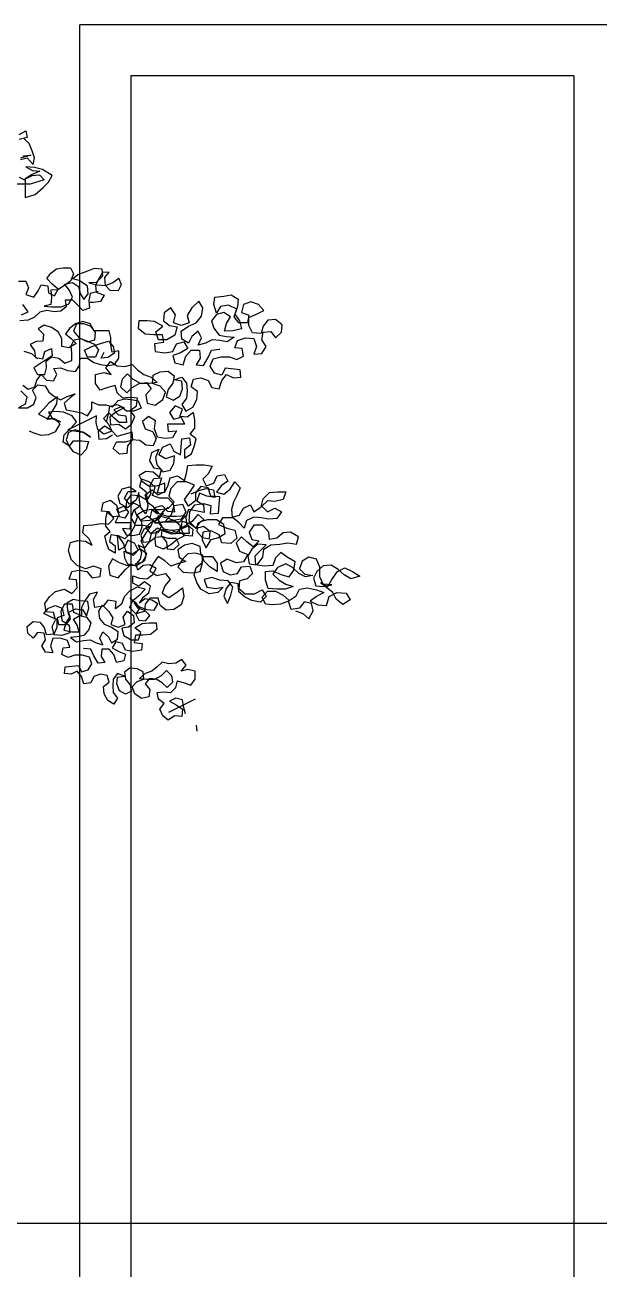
# Model space of a CAD drawing. Header units: millimetres. Extents: x 2002 to 2114, y 811 to 859.
# Drawn here: x 2028.557 to 2029.348, y 818.374 to 820.087 of the extents above; entities that cross this region are included whole.
import ezdxf

# ---------------------------------------------------------------- set-up
doc = ezdxf.new("R2010")
doc.units = ezdxf.units.MM
doc.header["$LTSCALE"] = 0.04
doc.layers.add('0-2', color=1, linetype='Continuous')
doc.layers.add('0_Architettonico', color=8, linetype='Continuous')

msp = doc.modelspace()

# ---------------------------------------------------------------- linework, layer by layer
at = {"layer": '0-2'}
for p, q in [((2028.6331, 817.5869), (2028.6331, 820.0869)), ((2030.1331, 820.0869), (2028.6331, 820.0869)), ((2028.7031, 820.0169), (2028.7031, 817.5869)), ((2029.3131, 820.0169), (2028.7031, 820.0169)), ((2029.3131, 820.0169), (2029.3131, 817.5869)), ((2025.9531, 818.4369), (2034.6831, 818.4369))]:
    msp.add_line(p, q, dxfattribs=at)
at = {"layer": '0_Architettonico'}
for p, q in [((2028.7915, 819.1585), (2028.7549, 819.1402)), ((2028.7929, 819.1225), (2028.7942, 819.1143))]:
    msp.add_line(p, q, dxfattribs=at)
for points in [[(2028.5494, 819.936), (2028.5587, 819.9411), (2028.5604, 819.9318), (2028.5494, 819.9293)], [(2028.5511, 819.9015), (2028.5603, 819.904), (2028.5688, 819.8948), (2028.5704, 819.904), (2028.5671, 819.9133), (2028.5629, 819.9234), (2028.5562, 819.9301)], [(2028.5545, 819.9066), (2028.5654, 819.9074), (2028.5511, 819.9032)], [(2028.5494, 819.8771), (2028.5578, 819.8729), (2028.5578, 819.8493), (2028.5712, 819.8535), (2028.5822, 819.8628), (2028.5898, 819.8703), (2028.5948, 819.8796), (2028.5814, 819.888), (2028.5704, 819.8905), (2028.5586, 819.8914), (2028.5679, 819.8863), (2028.578, 819.8855), (2028.5662, 819.8804), (2028.5569, 819.8746), (2028.5671, 819.8796), (2028.5772, 819.8804), (2028.5839, 819.8737), (2028.5645, 819.8678), (2028.5401, 819.8678)], [(2028.5485, 819.7341), (2028.5586, 819.7341), (2028.562, 819.7249), (2028.5586, 819.7156), (2028.5695, 819.7122), (2028.5754, 819.7206), (2028.5797, 819.7291), (2028.5889, 819.7274), (2028.5898, 819.7181), (2028.5982, 819.7139), (2028.6032, 819.7231), (2028.5948, 819.7299), (2028.5872, 819.7375), (2028.5931, 819.745), (2028.6007, 819.7509), (2028.61, 819.7526), (2028.6201, 819.7526), (2028.6243, 819.7442), (2028.6201, 819.7341), (2028.6116, 819.7282), (2028.6024, 819.7223), (2028.5931, 819.7215), (2028.594, 819.7114), (2028.5931, 819.7021), (2028.5838, 819.6996), (2028.5939, 819.6987), (2028.6074, 819.6987), (2028.6175, 819.7029), (2028.6226, 819.7122), (2028.6184, 819.7223), (2028.6116, 819.7299), (2028.6226, 819.7324), (2028.631, 819.7265), (2028.6335, 819.7172), (2028.6386, 819.7088), (2028.6445, 819.7164), (2028.6436, 819.7273), (2028.6319, 819.7349), (2028.6226, 819.7374), (2028.6302, 819.7433), (2028.6437, 819.7484), (2028.6529, 819.7517), (2028.663, 819.7509), (2028.6639, 819.7408), (2028.6554, 819.7324), (2028.6453, 819.7315), (2028.6563, 819.729), (2028.6681, 819.7281), (2028.6782, 819.7323), (2028.6866, 819.7382), (2028.6899, 819.729), (2028.6857, 819.7205), (2028.6748, 819.7214), (2028.6681, 819.7281), (2028.6672, 819.7391), (2028.6731, 819.7466), (2028.6639, 819.7458), (2028.6588, 819.7366), (2028.6546, 819.7281), (2028.6554, 819.7189), (2028.6664, 819.7147), (2028.6613, 819.7062), (2028.6512, 819.7046), (2028.647, 819.7046)], [(2028.6579, 819.7197), (2028.647, 819.7172), (2028.6453, 819.7071), (2028.6461, 819.697), (2028.6369, 819.6936), (2028.6301, 819.7012), (2028.6234, 819.708), (2028.6125, 819.708), (2028.6141, 819.6987), (2028.6066, 819.6928), (2028.5973, 819.692), (2028.5872, 819.6937), (2028.5779, 819.6912), (2028.5704, 819.6844), (2028.5619, 819.6802), (2028.5501, 819.6794)], [(2028.6695, 819.5399), (2028.6723, 819.5512), (2028.6742, 819.5615), (2028.6845, 819.5643), (2028.6938, 819.5596), (2028.6835, 819.554), (2028.6742, 819.5474), (2028.6751, 819.5362), (2028.6864, 819.5372), (2028.6957, 819.5306), (2028.7041, 819.5372), (2028.7088, 819.5475), (2028.7022, 819.5559), (2028.7107, 819.5624), (2028.7125, 819.5727), (2028.7022, 819.5737), (2028.6919, 819.5727), (2028.6844, 819.5802), (2028.6816, 819.5905), (2028.6713, 819.5877), (2028.6611, 819.5839), (2028.6545, 819.5933), (2028.6545, 819.6054), (2028.6657, 819.6082), (2028.676, 819.6054), (2028.6685, 819.6148), (2028.675, 819.6232), (2028.6844, 819.6176), (2028.6947, 819.6167), (2028.705, 819.6195), (2028.7125, 819.612), (2028.7209, 819.6055), (2028.7312, 819.6017), (2028.7396, 819.5943), (2028.7284, 819.5933), (2028.7162, 819.5933), (2028.7059, 819.5989), (2028.6985, 819.6064), (2028.691, 819.5989), (2028.6891, 819.5886), (2028.6975, 819.5802), (2028.705, 819.5877), (2028.7144, 819.5933), (2028.7247, 819.5943), (2028.7312, 819.5858), (2028.7237, 819.5774), (2028.7256, 819.5662), (2028.7368, 819.5634), (2028.7471, 819.5709), (2028.7509, 819.5812), (2028.7434, 819.5896), (2028.7331, 819.5933), (2028.734, 819.6046), (2028.7434, 819.6092), (2028.7546, 819.6102), (2028.763, 819.6036), (2028.7611, 819.5934), (2028.7546, 819.5849), (2028.7518, 819.5746), (2028.7612, 819.57), (2028.7705, 819.5756), (2028.7742, 819.5859), (2028.7733, 819.5962), (2028.763, 819.598), (2028.7733, 819.6018), (2028.7798, 819.5934), (2028.7808, 819.5831), (2028.7799, 819.5728), (2028.7733, 819.5644), (2028.7789, 819.555), (2028.7883, 819.5606), (2028.7939, 819.5709), (2028.7948, 819.5822), (2028.7864, 819.5887), (2028.7892, 819.599), (2028.7995, 819.6009), (2028.8098, 819.5971), (2028.8145, 819.5878), (2028.8248, 819.5859), (2028.8285, 819.5972), (2028.835, 819.6056), (2028.8444, 819.6009), (2028.8547, 819.6019), (2028.8537, 819.6121), (2028.8332, 819.614), (2028.8285, 819.6046), (2028.8182, 819.6074), (2028.8126, 819.6168), (2028.8163, 819.6271), (2028.8275, 819.6299), (2028.8388, 819.6299), (2028.849, 819.6262), (2028.8584, 819.6309), (2028.8565, 819.6411), (2028.8462, 819.6421), (2028.85, 819.6524), (2028.8612, 819.6561), (2028.8724, 819.6552), (2028.8762, 819.644), (2028.8724, 819.6337), (2028.8836, 819.6346), (2028.8893, 819.644), (2028.8836, 819.6533), (2028.8855, 819.6636), (2028.8958, 819.6646), (2028.9023, 819.6562), (2028.9108, 819.6636), (2028.9117, 819.6739), (2028.9023, 819.6814), (2028.892, 819.6805), (2028.8855, 819.672), (2028.8827, 819.6618), (2028.8705, 819.6627), (2028.8658, 819.673), (2028.8658, 819.6842), (2028.8771, 819.6889), (2028.8864, 819.6936), (2028.8789, 819.702), (2028.8686, 819.7057), (2028.8583, 819.702), (2028.8555, 819.6907), (2028.8658, 819.687), (2028.864, 819.6767), (2028.8518, 819.6767), (2028.8452, 819.6851), (2028.849, 819.6954), (2028.8377, 819.701), (2028.8265, 819.6991), (2028.8209, 819.6898), (2028.8172, 819.7019), (2028.819, 819.7122), (2028.8312, 819.7132), (2028.8415, 819.715), (2028.8508, 819.7094), (2028.8499, 819.6991), (2028.8462, 819.6888), (2028.8527, 819.6795), (2028.8556, 819.6683), (2028.8434, 819.6655), (2028.8322, 819.6654), (2028.835, 819.6757), (2028.8406, 819.6851), (2028.8312, 819.6907), (2028.8209, 819.6879), (2028.8144, 819.6795), (2028.8172, 819.6692), (2028.8247, 819.6598), (2028.835, 819.658), (2028.8453, 819.657), (2028.8359, 819.6505), (2028.8256, 819.6523), (2028.8153, 819.6533), (2028.806, 819.6486), (2028.7957, 819.6458), (2028.8004, 819.6561), (2028.7957, 819.6654), (2028.7873, 819.6579), (2028.7826, 819.6486), (2028.7732, 819.6542), (2028.7723, 819.6654), (2028.7826, 819.672), (2028.7929, 819.6766), (2028.8003, 819.686), (2028.8022, 819.6972), (2028.7966, 819.7066), (2028.7872, 819.6972), (2028.7807, 819.6869), (2028.7835, 819.6766), (2028.7723, 819.6729), (2028.762, 819.6766), (2028.7648, 819.6878), (2028.7582, 819.6972), (2028.7489, 819.6906), (2028.748, 819.6794), (2028.7564, 819.6729), (2028.7667, 819.671), (2028.7639, 819.6598), (2028.7527, 819.6532), (2028.7414, 819.6532), (2028.7377, 819.6644), (2028.747, 819.6719), (2028.7358, 819.6785), (2028.7255, 819.6794), (2028.7143, 819.6794), (2028.7134, 819.6691), (2028.7227, 819.6616), (2028.7349, 819.6607), (2028.7461, 819.6607), (2028.748, 819.6495), (2028.7358, 819.6476), (2028.7368, 819.6373), (2028.7499, 819.6354), (2028.7611, 819.6373), (2028.7658, 819.6476), (2028.7761, 819.6504), (2028.7817, 819.6411), (2028.7714, 819.6355), (2028.7611, 819.6317), (2028.7639, 819.6214), (2028.7751, 819.6186), (2028.7789, 819.6308), (2028.7864, 819.6392), (2028.7976, 819.6392), (2028.7985, 819.628), (2028.7929, 819.6186), (2028.8032, 819.6177), (2028.8098, 819.6289), (2028.8144, 819.6392), (2028.8247, 819.6402), (2028.8256, 819.6402)], [(2028.5527, 819.6878), (2028.5619, 819.692), (2028.5544, 819.7021)], [(2028.5543, 819.591), (2028.5618, 819.5851), (2028.5711, 819.5885), (2028.5736, 819.5977), (2028.5795, 819.6053), (2028.5871, 819.5977), (2028.5964, 819.5969), (2028.6014, 819.6053), (2028.5972, 819.6137), (2028.6065, 819.6145), (2028.6158, 819.6112), (2028.6267, 819.6095), (2028.6326, 819.6179), (2028.6334, 819.628), (2028.6436, 819.628), (2028.652, 819.6221), (2028.6612, 819.6195), (2028.6713, 819.6178), (2028.6806, 819.6195), (2028.6865, 819.6279), (2028.6865, 819.638), (2028.6772, 819.6364), (2028.6756, 819.6465), (2028.6756, 819.6566), (2028.6731, 819.6658), (2028.6528, 819.6658), (2028.647, 819.6751), (2028.6369, 819.6785), (2028.6268, 819.6751), (2028.6192, 819.6692), (2028.6133, 819.6617), (2028.6208, 819.6549), (2028.6276, 819.6482), (2028.6175, 819.6423), (2028.6082, 819.644), (2028.6082, 819.6549), (2028.6032, 819.6642), (2028.5939, 819.6701), (2028.5838, 819.6735), (2028.5754, 819.6684), (2028.583, 819.6609), (2028.5821, 819.6516), (2028.5729, 819.6508), (2028.5644, 819.6466), (2028.5703, 819.6381), (2028.572, 819.6289), (2028.5821, 819.6272), (2028.5846, 819.6373), (2028.5939, 819.6415), (2028.5947, 819.6314), (2028.5863, 819.6255), (2028.5779, 819.6204), (2028.5694, 819.6146), (2028.5745, 819.6053), (2028.5846, 819.6053), (2028.5871, 819.6145), (2028.5863, 819.6238), (2028.5939, 819.6297), (2028.604, 819.628), (2028.6124, 819.6213), (2028.6217, 819.6246), (2028.6217, 819.6347), (2028.6208, 819.6448), (2028.6251, 819.6532), (2028.6343, 819.6549), (2028.6436, 819.6507), (2028.6537, 819.6532), (2028.6545, 819.6633), (2028.6486, 819.6717), (2028.6385, 819.6751), (2028.6284, 819.6751), (2028.6242, 819.665), (2028.6318, 819.6558), (2028.6436, 819.6515), (2028.6528, 819.6473), (2028.6587, 819.6397), (2028.6545, 819.6296), (2028.6436, 819.6296), (2028.6394, 819.6389), (2028.6495, 819.644), (2028.6613, 819.6482), (2028.6722, 819.6515), (2028.6789, 819.6439), (2028.6806, 819.6347), (2028.6713, 819.6288), (2028.6621, 819.6279), (2028.6663, 819.6364)], [(2028.5745, 819.6272), (2028.5669, 819.6339), (2028.556, 819.6373)], [(2028.5516, 819.5831), (2028.5601, 819.5746), (2028.5575, 819.5645), (2028.5482, 819.5595), (2028.5609, 819.5595), (2028.5693, 819.5645), (2028.5727, 819.5738), (2028.5676, 819.5839), (2028.5752, 819.5915), (2028.5853, 819.5898), (2028.5904, 819.5813), (2028.5979, 819.5754), (2028.6064, 819.5704), (2028.6156, 819.5754), (2028.6266, 819.5788), (2028.619, 819.5729), (2028.6114, 819.5662), (2028.6139, 819.5569), (2028.624, 819.5552), (2028.635, 819.5527), (2028.6434, 819.5485), (2028.6493, 819.5577), (2028.6493, 819.5678), (2028.6585, 819.5636), (2028.6686, 819.5636), (2028.6779, 819.5611), (2028.6855, 819.5695), (2028.6948, 819.572), (2028.704, 819.5711), (2028.7133, 819.5694), (2028.7175, 819.5593), (2028.7074, 819.5551), (2028.6973, 819.5552), (2028.6897, 819.5611), (2028.6796, 819.5569), (2028.6863, 819.5501), (2028.6964, 819.5484), (2028.6973, 819.5392), (2028.6871, 819.5392), (2028.6796, 819.5459), (2028.6728, 819.5526), (2028.6653, 819.5451), (2028.6728, 819.5366), (2028.677, 819.5274), (2028.6661, 819.5232), (2028.6577, 819.5299), (2028.6552, 819.5392), (2028.656, 819.5485), (2028.6383, 819.54), (2028.6164, 819.5291), (2028.6282, 819.5274), (2028.6383, 819.5257), (2028.6476, 819.519), (2028.6383, 819.5257), (2028.6265, 819.5291), (2028.6173, 819.5258), (2028.6139, 819.5157), (2028.6181, 819.5064), (2028.624, 819.514), (2028.6358, 819.514), (2028.645, 819.5131), (2028.6417, 819.5022), (2028.6341, 819.4946), (2028.624, 819.4988), (2028.6181, 819.5072), (2028.6097, 819.5123), (2028.6114, 819.5224), (2028.6215, 819.5325), (2028.6282, 819.5401), (2028.6223, 819.5485), (2028.6105, 819.5535), (2028.6004, 819.5544), (2028.5895, 819.5536), (2028.5954, 819.5443), (2028.6063, 819.5401), (2028.5971, 819.5443), (2028.5878, 819.5435), (2028.5954, 819.5552), (2028.6013, 819.5653), (2028.6021, 819.5746), (2028.5904, 819.5662), (2028.5828, 819.5578), (2028.576, 819.5511), (2028.5878, 819.5451), (2028.5979, 819.5451), (2028.6055, 819.5376), (2028.5987, 819.5266), (2028.5895, 819.5224), (2028.5794, 819.5216), (2028.5684, 819.525), (2028.5634, 819.5275)], [(2028.7547, 819.4222), (2028.7463, 819.4156), (2028.7398, 819.4062), (2028.7454, 819.3969), (2028.7407, 819.3875), (2028.7305, 819.3866), (2028.7239, 819.395), (2028.7314, 819.4025), (2028.7417, 819.4062), (2028.7482, 819.4147), (2028.7398, 819.4081), (2028.7286, 819.4044), (2028.7173, 819.4034), (2028.7117, 819.4128), (2028.7211, 819.4184), (2028.7314, 819.4203), (2028.7398, 819.4137), (2028.7342, 819.4231), (2028.7257, 819.4296), (2028.7229, 819.4399), (2028.7323, 819.4465), (2028.7407, 819.4399), (2028.75, 819.4446), (2028.75, 819.4558), (2028.7398, 819.4521), (2028.7285, 819.4511), (2028.7192, 819.4577), (2028.7145, 819.467), (2028.7238, 819.4726), (2028.7341, 819.4717), (2028.7425, 819.4642), (2028.7453, 819.4745), (2028.7351, 819.4764), (2028.7294, 819.4867), (2028.7322, 819.4979), (2028.7416, 819.5026), (2028.7369, 819.4914), (2028.7388, 819.4811), (2028.7472, 819.4717), (2028.7575, 819.4736), (2028.7622, 819.483), (2028.7631, 819.4933), (2028.7509, 819.4895), (2028.7416, 819.4951), (2028.7472, 819.5054), (2028.7575, 819.5101), (2028.7622, 819.4998), (2028.7715, 819.4951), (2028.7724, 819.5054), (2028.7734, 819.5167), (2028.7837, 819.5185), (2028.7855, 819.5082), (2028.7771, 819.5017), (2028.7771, 819.4905), (2028.7865, 819.4961), (2028.7902, 819.5064), (2028.793, 819.5167), (2028.7846, 819.5232), (2028.7911, 819.5316), (2028.7911, 819.5429), (2028.7892, 819.5532), (2028.7808, 819.5466), (2028.7705, 819.5475), (2028.7743, 819.5578), (2028.764, 819.5625), (2028.7565, 819.5531), (2028.7621, 819.5438), (2028.7724, 819.5466), (2028.7771, 819.5372), (2028.7537, 819.5372), (2028.7547, 819.5269), (2028.7659, 819.5279), (2028.7603, 819.5185), (2028.75, 819.5176), (2028.7397, 819.5194), (2028.7359, 819.5307), (2028.7369, 819.5419), (2028.7275, 819.5475), (2028.7191, 819.5409), (2028.7228, 819.5306), (2028.7331, 819.5269), (2028.7378, 819.5176), (2028.7341, 819.5073), (2028.7238, 819.5082), (2028.7154, 819.5147), (2028.7051, 819.5157), (2028.6985, 819.5072), (2028.6976, 819.4969), (2028.6873, 819.496), (2028.6789, 819.5035), (2028.6836, 819.5128), (2028.6957, 819.5128), (2028.706, 819.5157), (2028.7051, 819.5259), (2028.6845, 819.5203), (2028.6761, 819.5287), (2028.6667, 819.5343), (2028.6583, 819.5268), (2028.6592, 819.5165), (2028.6695, 819.5175), (2028.6779, 819.5222)], [(2028.9297, 819.2801), (2028.94, 819.2764), (2028.9484, 819.2689), (2028.954, 819.2801), (2028.9521, 819.2904), (2028.9418, 819.2923), (2028.9353, 819.2838), (2028.924, 819.2819), (2028.9203, 819.2932), (2028.9091, 819.2894), (2028.8988, 819.2885), (2028.8885, 819.2894), (2028.8838, 819.2988), (2028.8913, 819.3072), (2028.9025, 819.3072), (2028.9128, 819.3016), (2028.9212, 819.2941), (2028.9306, 819.3007), (2028.9352, 819.31), (2028.9465, 819.3119), (2028.9586, 819.3091), (2028.9689, 819.3054), (2028.9586, 819.2998), (2028.9502, 819.2932), (2028.9605, 819.2885), (2028.9727, 819.2876), (2028.9764, 819.2998), (2028.9867, 819.3054), (2028.9998, 819.3045), (2029.0054, 819.2951), (2028.9951, 819.2886), (2028.9858, 819.296), (2028.9811, 819.3054), (2028.9642, 819.3185), (2028.9745, 819.3138), (2028.9801, 819.3232), (2028.9876, 819.3344), (2028.9979, 819.3391), (2029.0082, 819.3344), (2029.0185, 819.3279), (2029.0063, 819.3241), (2028.997, 819.3297), (2028.9885, 819.3372), (2028.9792, 819.3428), (2028.968, 819.3419), (2028.9595, 819.3344), (2028.9549, 819.325), (2028.9577, 819.3147), (2028.968, 819.3138), (2028.9801, 819.3157), (2028.968, 819.3166), (2028.9633, 819.3269), (2028.9633, 819.34), (2028.9586, 819.3512), (2028.9483, 819.354), (2028.9389, 819.3484), (2028.9352, 819.3381), (2028.9427, 819.3306), (2028.9539, 819.3287), (2028.9436, 819.3269), (2028.9343, 819.3315), (2028.9259, 819.3399), (2028.9165, 819.3446), (2028.9053, 819.3399), (2028.8987, 819.3306), (2028.9072, 819.3222), (2028.9165, 819.3166), (2028.9268, 819.3138), (2028.9156, 819.31), (2028.9044, 819.31), (2028.8922, 819.3109), (2028.8885, 819.3221), (2028.8884, 819.3343), (2028.8987, 819.3352), (2028.9109, 819.3296), (2028.9212, 819.3268), (2028.9277, 819.3362), (2028.9296, 819.3474), (2028.9184, 819.354), (2028.9099, 819.3605), (2028.9025, 819.353), (2028.8987, 819.3427), (2028.8866, 819.3418), (2028.8753, 819.3436), (2028.8744, 819.3558), (2028.8893, 819.3708), (2028.8781, 819.3717), (2028.8697, 819.3652), (2028.8641, 819.3558), (2028.866, 819.3446), (2028.8772, 819.3436), (2028.8847, 819.3539), (2028.8865, 819.3652), (2028.8959, 819.3708), (2028.9081, 819.3717), (2028.9193, 819.3736), (2028.9314, 819.3718), (2028.9342, 819.3821), (2028.923, 819.3886), (2028.9127, 819.3876), (2028.9043, 819.3802), (2028.894, 819.3783), (2028.8931, 819.3886), (2028.8846, 819.3979), (2028.8725, 819.3979), (2028.8659, 819.3885), (2028.8697, 819.3783), (2028.88, 819.3764), (2028.8716, 819.368), (2028.8632, 819.3745), (2028.8557, 819.382), (2028.8482, 819.3736), (2028.8529, 819.3623), (2028.8641, 819.3577), (2028.8585, 819.3474), (2028.8482, 819.3464), (2028.836, 819.3511), (2028.8267, 819.3455), (2028.8304, 819.3342), (2028.8398, 819.3296), (2028.8501, 819.3315), (2028.8557, 819.3408), (2028.8669, 819.3418), (2028.8707, 819.3315), (2028.8632, 819.324), (2028.8529, 819.3212), (2028.852, 819.3109), (2028.8604, 819.3034), (2028.8735, 819.3034), (2028.8838, 819.309), (2028.8894, 819.2997), (2028.8819, 819.2922), (2028.8698, 819.2941), (2028.8604, 819.2987), (2028.852, 819.3062), (2028.851, 819.3174), (2028.8408, 819.3193), (2028.8342, 819.3109), (2028.8314, 819.2996), (2028.8361, 819.2903), (2028.8408, 819.3015), (2028.8436, 819.3127), (2028.837, 819.3212), (2028.8258, 819.3221), (2028.8146, 819.3258), (2028.8043, 819.323), (2028.808, 819.3127), (2028.8202, 819.3109), (2028.8305, 819.3127), (2028.823, 819.3052), (2028.8108, 819.3034), (2028.7996, 819.3099), (2028.794, 819.3192), (2028.7902, 819.3295), (2028.793, 819.3398), (2028.8014, 819.3464), (2028.8024, 819.3567), (2028.7921, 819.3595), (2028.7818, 819.3585), (2028.7743, 819.351), (2028.7678, 819.3407), (2028.7753, 819.3333), (2028.7884, 819.3323), (2028.7986, 819.3342), (2028.8014, 819.3445), (2028.8033, 819.3548), (2028.8155, 819.3548), (2028.822, 819.3455), (2028.822, 819.3342), (2028.8117, 819.3408), (2028.8042, 819.3483), (2028.7996, 819.3585), (2028.7986, 819.3688), (2028.7874, 819.3726), (2028.7771, 819.3707), (2028.7677, 819.3641), (2028.7696, 819.3538), (2028.779, 819.3482), (2028.7687, 819.3454), (2028.7584, 819.3417), (2028.75, 819.3491), (2028.7406, 819.3547), (2028.7341, 819.3454), (2028.7294, 819.3351), (2028.7388, 819.3286), (2028.7509, 819.3314), (2028.7575, 819.323), (2028.75, 819.3145), (2028.7463, 819.3042), (2028.7556, 819.2986), (2028.7659, 819.3052), (2028.7743, 819.3117), (2028.7762, 819.2996), (2028.7725, 819.2884), (2028.7622, 819.2818), (2028.7519, 819.2809), (2028.7435, 819.2874), (2028.7407, 819.2977), (2028.7294, 819.2977), (2028.7229, 819.2892), (2028.722, 819.279), (2028.7098, 819.2761), (2028.7014, 819.2846), (2028.7061, 819.2948), (2028.7154, 819.3023), (2028.7229, 819.3098), (2028.7117, 819.3126), (2028.7014, 819.307), (2028.6939, 819.2995), (2028.6902, 819.2892), (2028.6818, 819.2827), (2028.6827, 819.293), (2028.6715, 819.2948), (2028.6649, 819.2864), (2028.6537, 819.2845), (2028.6518, 819.2957), (2028.6574, 819.306), (2028.6462, 819.3032), (2028.6396, 819.2938), (2028.635, 819.2845), (2028.635, 819.2733), (2028.6247, 819.2779), (2028.6228, 819.2892), (2028.6116, 819.2891), (2028.6069, 819.2798), (2028.6079, 819.2667), (2028.6182, 819.2602), (2028.6191, 819.2499), (2028.6079, 819.2461), (2028.5976, 819.247), (2028.5948, 819.2583), (2028.5994, 819.2676), (2028.5966, 819.2779), (2028.5863, 819.2788), (2028.5845, 819.2901), (2028.591, 819.2994), (2028.5994, 819.3069), (2028.6116, 819.3097), (2028.6219, 819.3041), (2028.6293, 819.3116), (2028.6284, 819.3228), (2028.6181, 819.3238), (2028.6218, 819.3341), (2028.6321, 819.3359), (2028.6424, 819.3341), (2028.6499, 819.3257), (2028.6611, 819.3275), (2028.6621, 819.3378), (2028.6518, 819.3416), (2028.6405, 819.3378), (2028.6293, 819.3425), (2028.6209, 819.3509), (2028.6171, 819.3631), (2028.6199, 819.3743), (2028.6302, 819.3771), (2028.6405, 819.3762), (2028.6499, 819.3706), (2028.6452, 819.3799), (2028.6368, 819.3874), (2028.6386, 819.3977), (2028.6508, 819.3986), (2028.662, 819.4005), (2028.6723, 819.3996), (2028.6798, 819.4071), (2028.6732, 819.4164), (2028.6629, 819.4174), (2028.6648, 819.4286), (2028.6751, 819.4323), (2028.6835, 819.4258), (2028.6863, 819.4155), (2028.6966, 819.4193), (2028.6975, 819.4314), (2028.7041, 819.4398), (2028.7144, 819.4389), (2028.7256, 819.4324), (2028.7312, 819.4417), (2028.7293, 819.452), (2028.7349, 819.4623), (2028.7452, 819.4633), (2028.7396, 819.4427), (2028.7499, 819.4436), (2028.7546, 819.453), (2028.7574, 819.4633), (2028.7676, 819.4661), (2028.777, 819.4596), (2028.7798, 819.4698), (2028.7817, 819.4801), (2028.7929, 819.4811), (2028.8041, 819.4811), (2028.8153, 819.4792), (2028.8097, 819.4689), (2028.8023, 819.4614), (2028.807, 819.4521), (2028.8172, 819.4558), (2028.8219, 819.4661), (2028.8322, 819.468), (2028.8369, 819.4587), (2028.8275, 819.4521), (2028.821, 819.4437), (2028.8313, 819.4409), (2028.8397, 819.4475), (2028.8462, 819.4577), (2028.8537, 819.4493), (2028.8491, 819.439), (2028.8444, 819.4297), (2028.8416, 819.4194), (2028.8425, 819.4091), (2028.8528, 819.4119), (2028.8584, 819.4213), (2028.8678, 819.426), (2028.8725, 819.4166), (2028.8828, 819.4232), (2028.8855, 819.4344), (2028.894, 819.4428), (2028.9052, 819.4438), (2028.9164, 819.4438), (2028.9127, 819.4335), (2028.9015, 819.4307), (2028.8912, 819.4316), (2028.8837, 819.4241), (2028.8912, 819.4166), (2028.9015, 819.4213), (2028.9108, 819.4166), (2028.9043, 819.4073), (2028.8931, 819.4063), (2028.8828, 819.4082), (2028.8725, 819.4091), (2028.8622, 819.4044), (2028.8594, 819.3941), (2028.8519, 819.4016), (2028.8435, 819.4082), (2028.8294, 819.4082), (2028.8238, 819.3988), (2028.8351, 819.3941), (2028.8463, 819.3913), (2028.8491, 819.3801), (2028.8407, 819.3726), (2028.8285, 819.3735), (2028.8248, 819.3848), (2028.8136, 819.3904), (2028.8023, 819.3885), (2028.8014, 819.3773), (2028.807, 819.367), (2028.8136, 819.3782), (2028.8239, 819.381), (2028.8332, 819.3866), (2028.8313, 819.3988), (2028.821, 819.4053), (2028.8089, 819.4053), (2028.7986, 819.4025), (2028.792, 819.3941), (2028.7836, 819.4034), (2028.7845, 819.4165), (2028.7911, 819.4259), (2028.8032, 819.4278), (2028.8135, 819.425), (2028.8126, 819.4137), (2028.8238, 819.4147), (2028.8247, 819.4269), (2028.8257, 819.4371), (2028.8135, 819.4381), (2028.8098, 819.4493), (2028.7995, 819.4512), (2028.792, 819.4427), (2028.792, 819.4315), (2028.7827, 819.424), (2028.777, 819.4334), (2028.7845, 819.4437), (2028.791, 819.453), (2028.7798, 819.4577), (2028.7667, 819.4577), (2028.7583, 819.4483), (2028.7555, 819.438), (2028.763, 819.4296), (2028.7546, 819.4212), (2028.7443, 819.4193), (2028.7321, 819.4193), (2028.7293, 819.4081), (2028.7368, 819.4006), (2028.7499, 819.4025), (2028.7593, 819.4128), (2028.763, 819.4249), (2028.7742, 819.4268), (2028.7789, 819.4165), (2028.7724, 819.4062), (2028.7621, 819.4043), (2028.7509, 819.4025), (2028.7406, 819.4015), (2028.749, 819.3922), (2028.7621, 819.3913), (2028.7724, 819.3931), (2028.7827, 819.3969), (2028.7836, 819.3866), (2028.7696, 819.3866), (2028.7593, 819.3856), (2028.749, 819.3894), (2028.7397, 819.394), (2028.7312, 819.3865), (2028.7284, 819.3753), (2028.7219, 819.3669), (2028.7172, 819.3762), (2028.7238, 819.3865), (2028.7303, 819.3959), (2028.72, 819.3978), (2028.7088, 819.3978), (2028.7032, 819.3875), (2028.6948, 819.379), (2028.6854, 819.3837), (2028.6929, 819.3725), (2028.6967, 819.3603), (2028.7069, 819.3566), (2028.7154, 819.366), (2028.7247, 819.3594), (2028.7219, 819.3491), (2028.7116, 819.3426), (2028.6976, 819.3425), (2028.6873, 819.3463), (2028.6779, 819.3519), (2028.6723, 819.3416), (2028.6742, 819.3294), (2028.6855, 819.3257), (2028.6957, 819.3369), (2028.7041, 819.3444), (2028.7107, 819.3416)], [(2028.7863, 819.441), (2028.7966, 819.4456), (2028.8068, 819.4485), (2028.8171, 819.4466), (2028.819, 819.4363), (2028.8078, 819.4382), (2028.7975, 819.4419), (2028.7938, 819.4316), (2028.8031, 819.426), (2028.8041, 819.4157), (2028.7928, 819.4176), (2028.7825, 819.4194), (2028.7788, 819.4091), (2028.7798, 819.3989), (2028.7891, 819.4045), (2028.7957, 819.4129), (2028.8041, 819.4054), (2028.7947, 819.3998), (2028.7938, 819.3895), (2028.8013, 819.3811), (2028.8116, 819.3792), (2028.8125, 819.3895), (2028.8031, 819.3961), (2028.7929, 819.3933), (2028.7844, 819.3998), (2028.7732, 819.4035), (2028.7723, 819.3932), (2028.776, 819.3829), (2028.7667, 819.3783), (2028.7583, 819.3708), (2028.748, 819.3651), (2028.7377, 819.3689), (2028.7367, 819.3792), (2028.7386, 819.3895), (2028.7489, 819.3932), (2028.7592, 819.3913), (2028.7695, 819.3867), (2028.7713, 819.397), (2028.7629, 819.4044), (2028.7517, 819.4082), (2028.7414, 819.411), (2028.7358, 819.4016), (2028.748, 819.4026), (2028.7704, 819.4026), (2028.7788, 819.411), (2028.7657, 819.4101), (2028.7536, 819.4101), (2028.7423, 819.4138), (2028.7358, 819.4222), (2028.7461, 819.425), (2028.7535, 819.4175), (2028.7638, 819.4166), (2028.762, 819.4269), (2028.7545, 819.4353), (2028.7432, 819.4353), (2028.7329, 819.439), (2028.7367, 819.4503), (2028.7283, 819.4577), (2028.718, 819.4615), (2028.7152, 819.4512), (2028.7236, 819.4446), (2028.7255, 819.4344), (2028.7264, 819.4241), (2028.7236, 819.4138), (2028.7171, 819.4222), (2028.7152, 819.4325), (2028.7142, 819.4428), (2028.7105, 819.4325), (2028.7012, 819.4268), (2028.6946, 819.4353), (2028.6993, 819.4446), (2028.7105, 819.4446), (2028.7011, 819.4502), (2028.6908, 819.4474), (2028.6852, 819.4381), (2028.6881, 819.4278), (2028.6984, 819.4222), (2028.7068, 819.4287), (2028.7161, 819.4241), (2028.7068, 819.4184), (2028.703, 819.4081), (2028.7087, 819.3988), (2028.7124, 819.4091), (2028.7086, 819.4184)], [(2028.7016, 819.2981), (2028.7092, 819.2922), (2028.715, 819.2838), (2028.71, 819.2754), (2028.7142, 819.267), (2028.7234, 819.2661), (2028.7293, 819.2737), (2028.7226, 819.2804), (2028.7134, 819.2838), (2028.7075, 819.2914), (2028.715, 819.2855), (2028.7251, 819.2821), (2028.7353, 819.2812), (2028.7403, 819.2897), (2028.7319, 819.2947), (2028.7226, 819.2964), (2028.7151, 819.2905), (2028.7201, 819.2989), (2028.7277, 819.3048), (2028.7302, 819.3141), (2028.7218, 819.32), (2028.7142, 819.3141), (2028.7058, 819.3183), (2028.7058, 819.3284), (2028.7151, 819.325), (2028.7252, 819.3242), (2028.7336, 819.3301), (2028.7378, 819.3385), (2028.7294, 819.3436), (2028.7202, 819.3427), (2028.7126, 819.336), (2028.7101, 819.3453), (2028.7193, 819.3469), (2028.7244, 819.3562), (2028.7219, 819.3663), (2028.7134, 819.3705), (2028.7176, 819.3604), (2028.716, 819.3511), (2028.7084, 819.3427), (2028.6991, 819.3444), (2028.6949, 819.3528), (2028.6941, 819.3621), (2028.705, 819.3587), (2028.7134, 819.3638), (2028.7084, 819.373), (2028.6991, 819.3773), (2028.6949, 819.368), (2028.6865, 819.3638), (2028.6857, 819.3731), (2028.6848, 819.3832), (2028.6756, 819.3849), (2028.6739, 819.3756), (2028.6814, 819.3697), (2028.6814, 819.3596), (2028.673, 819.3647), (2028.6697, 819.3739), (2028.6671, 819.3832), (2028.6747, 819.3891), (2028.6688, 819.3966), (2028.6689, 819.4068), (2028.6705, 819.416), (2028.6781, 819.4101), (2028.6874, 819.4109), (2028.684, 819.4202), (2028.6933, 819.4244), (2028.7, 819.416), (2028.695, 819.4076), (2028.6857, 819.4101), (2028.6815, 819.4017), (2028.7025, 819.4017), (2028.7017, 819.3924), (2028.6916, 819.3933), (2028.6966, 819.3848), (2028.7059, 819.384), (2028.7151, 819.3857), (2028.7185, 819.3958), (2028.7177, 819.4059), (2028.7261, 819.4109), (2028.7337, 819.405), (2028.7303, 819.3958), (2028.721, 819.3924), (2028.7168, 819.384), (2028.7202, 819.3747), (2028.7294, 819.3755), (2028.737, 819.3814), (2028.7463, 819.3823), (2028.7522, 819.3747), (2028.753, 819.3654), (2028.7623, 819.3646), (2028.7699, 819.3713), (2028.7656, 819.3797), (2028.7547, 819.3797), (2028.7454, 819.3823), (2028.7463, 819.3915), (2028.7648, 819.3865), (2028.7724, 819.394), (2028.7808, 819.3991), (2028.7884, 819.3923), (2028.7875, 819.3831), (2028.7783, 819.3839), (2028.7707, 819.3881)], [(2028.7783, 819.1381), (2028.7758, 819.1482), (2028.7741, 819.1574), (2028.7649, 819.16), (2028.7564, 819.1558), (2028.7657, 819.1507), (2028.7741, 819.1448), (2028.7732, 819.1347), (2028.7631, 819.1355), (2028.7547, 819.1297), (2028.7471, 819.1356), (2028.7429, 819.1448), (2028.7488, 819.1524), (2028.7413, 819.1583), (2028.7396, 819.1676), (2028.7489, 819.1684), (2028.7581, 819.1675), (2028.7649, 819.1743), (2028.7674, 819.1835), (2028.7767, 819.181), (2028.7859, 819.1776), (2028.7918, 819.186), (2028.7918, 819.197), (2028.7817, 819.1995), (2028.7725, 819.197), (2028.7792, 819.2054), (2028.7733, 819.213), (2028.7649, 819.2079), (2028.7556, 819.2071), (2028.7464, 819.2096), (2028.7396, 819.2029), (2028.732, 819.197), (2028.7228, 819.1937), (2028.7152, 819.1869), (2028.7253, 819.1861), (2028.7362, 819.1861), (2028.7455, 819.1911), (2028.7523, 819.1979), (2028.759, 819.1911), (2028.7607, 819.1819), (2028.7531, 819.1743), (2028.7463, 819.181), (2028.7379, 819.1861), (2028.7287, 819.1869), (2028.7228, 819.1794), (2028.7295, 819.1718), (2028.7278, 819.1617), (2028.7177, 819.1592), (2028.7084, 819.1659), (2028.7051, 819.1752), (2028.7118, 819.1827), (2028.7211, 819.1861), (2028.7203, 819.1962), (2028.7118, 819.2004), (2028.7017, 819.2013), (2028.6942, 819.1954), (2028.6958, 819.1861), (2028.7017, 819.1785), (2028.7042, 819.1693), (2028.6958, 819.1651), (2028.6874, 819.1701), (2028.684, 819.1794), (2028.6849, 819.1887), (2028.6942, 819.1903), (2028.6849, 819.1937), (2028.679, 819.1861), (2028.6781, 819.1769), (2028.679, 819.1676), (2028.6849, 819.16), (2028.6798, 819.1516), (2028.6714, 819.1567), (2028.6664, 819.1659), (2028.6655, 819.176), (2028.6731, 819.1819), (2028.6706, 819.1912), (2028.6613, 819.1929), (2028.6521, 819.1895), (2028.6478, 819.1811), (2028.6386, 819.1794), (2028.6352, 819.1895), (2028.6293, 819.1971), (2028.6209, 819.1929), (2028.6116, 819.1938), (2028.6125, 819.203), (2028.631, 819.2047), (2028.6352, 819.1963), (2028.6445, 819.1988), (2028.6495, 819.2072), (2028.6462, 819.2165), (2028.6361, 819.219), (2028.626, 819.219), (2028.6167, 819.2157), (2028.6083, 819.2199), (2028.61, 819.2291), (2028.6193, 819.23), (2028.6159, 819.2392), (2028.6058, 819.2426), (2028.5957, 819.2418), (2028.5923, 819.2317), (2028.5957, 819.2224), (2028.5856, 819.2233), (2028.5805, 819.2317), (2028.5856, 819.2401), (2028.5839, 819.2494), (2028.5747, 819.2502), (2028.5688, 819.2426), (2028.5612, 819.2494), (2028.5604, 819.2587), (2028.5688, 819.2654), (2028.578, 819.2645), (2028.5839, 819.2569), (2028.5864, 819.2477), (2028.5974, 819.2485), (2028.6016, 819.2578), (2028.6016, 819.2679), (2028.5915, 819.2721), (2028.5831, 819.2763), (2028.5898, 819.2839), (2028.5991, 819.2872), (2028.6084, 819.2839), (2028.6109, 819.2738), (2028.6016, 819.2704), (2028.6033, 819.2611), (2028.6142, 819.2611), (2028.6201, 819.2687), (2028.6168, 819.278), (2028.6269, 819.283), (2028.637, 819.2813), (2028.642, 819.2729), (2028.6454, 819.2838), (2028.6437, 819.2931), (2028.6328, 819.2939), (2028.6235, 819.2956), (2028.6151, 819.2906), (2028.6159, 819.2813), (2028.6193, 819.2721), (2028.6134, 819.2637), (2028.6109, 819.2536), (2028.6218, 819.251), (2028.6319, 819.251), (2028.6294, 819.2603), (2028.6243, 819.2687), (2028.6328, 819.2737), (2028.642, 819.2712), (2028.6479, 819.2636), (2028.6454, 819.2544), (2028.6386, 819.246), (2028.6294, 819.2443), (2028.6201, 819.2434), (2028.6285, 819.2375), (2028.6378, 819.2392), (2028.6471, 819.24), (2028.6555, 819.2358), (2028.6647, 819.2333), (2028.6605, 819.2426), (2028.6647, 819.251), (2028.6723, 819.2442), (2028.6765, 819.2358), (2028.6849, 819.2409), (2028.6858, 819.251), (2028.6765, 819.2569), (2028.6673, 819.2611), (2028.6606, 819.2695), (2028.6589, 819.2796), (2028.6639, 819.288), (2028.6723, 819.2796), (2028.6782, 819.2703), (2028.6757, 819.2611), (2028.6858, 819.2577), (2028.6951, 819.2611), (2028.6925, 819.2712), (2028.6984, 819.2796), (2028.7069, 819.2737), (2028.7077, 819.2636), (2028.7001, 819.2577), (2028.6908, 819.256), (2028.6934, 819.2459), (2028.7035, 819.24), (2028.7136, 819.24), (2028.7169, 819.2501), (2028.7085, 819.2568), (2028.7186, 819.2627), (2028.7279, 819.2635), (2028.738, 819.2635), (2028.7388, 819.2543), (2028.7304, 819.2476), (2028.7195, 819.2467), (2028.7094, 819.2467), (2028.7077, 819.2366), (2028.7186, 819.2349), (2028.7178, 819.2257), (2028.706, 819.224), (2028.6959, 819.2257), (2028.6917, 819.235), (2028.6824, 819.2375), (2028.6774, 819.2291), (2028.6866, 819.224), (2028.6959, 819.2206), (2028.6933, 819.2114), (2028.6832, 819.2089), (2028.6799, 819.2198), (2028.6731, 819.2274), (2028.663, 819.2274), (2028.6622, 819.2173), (2028.6672, 819.2089), (2028.658, 819.208), (2028.6521, 819.2182), (2028.6479, 819.2274), (2028.6386, 819.2283), (2028.6378, 819.2283)]]:
    msp.add_lwpolyline(points, dxfattribs=at)

doc.saveas('drawing.dxf')
